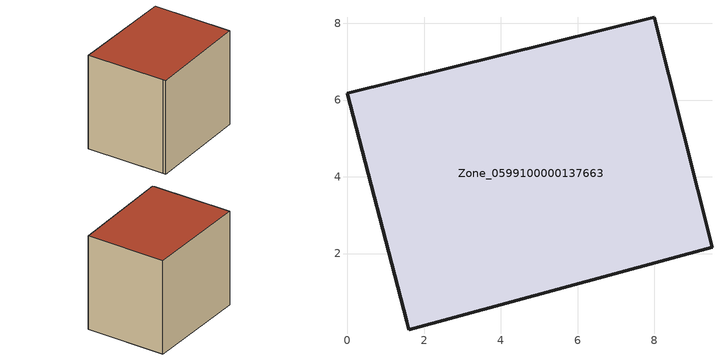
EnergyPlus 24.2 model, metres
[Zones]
Zone_0599100000137663
 floor ground (C_G): 0,6.18 7.99,8.16 9.5,2.16 1.59,0.01 1.55,0.24 z0
 wall outside (C_F): 9.5,2.16 7.99,8.16 0,6.18 1.55,0.24 1.59,0.01 9.5,2.16 z0:7.42
 roof outside (C_R): 7.99,8.16 0,6.18 1.55,0.24 1.59,0.01 9.5,2.16 z7.42
[BUILDING]
Pand.0599100000137663: North Axis=0; Terrain=City; Loads Convergence Tolerance Value=0.04; Temperature Convergence Tolerance Value=0.4; Solar Distribution=FullExterior; Maximum Number of Warmup Days=25; Minimum Number of Warmup Days=1
[Site:Location]
Rotterdam.The.Hague.AP_ZH_NLD Design_Conditions: Latitude=51.96; Longitude=4.45; Time Zone=1; Elevation=-4.5
[SITE:GROUNDTEMPERATURE:BUILDINGSURFACE]
18, 18, 18, 18, 18, 18, 18, 18, 18, 18, 18, 18
[MATERIAL] Thermal Absorptance=0.9; Solar Absorptance=0.7; Visible Absorptance=0.7
Name | Roughness | Thickness | Conductivity | Density | Specific Heat
G.TC.1965-1974 | MediumSmooth | 0.15 | 0.882353 | 540 | 1210
F.TC.1965-1974 | Rough | 0.3 | 0.697674 | 1920 | 840
R.TC.1965-1974 | MediumRough | 0.2 | 0.232558 | 1500 | 1000
[CONSTRUCTION]
C_G: G.TC.1965-1974
C_F: F.TC.1965-1974
C_R: R.TC.1965-1974
[ZONE]
Zone_0599100000137663: Type=1; Multiplier=1; Ceiling Height=Autocalculate; Volume=Autocalculate; Floor Area=autocalculate; Part of Total Floor Area=Yes
[ZONEINFILTRATION:DESIGNFLOWRATE]
Infil_Zone_0599100000137663: Zone or ZoneList or Space or SpaceList=Zone_0599100000137663; Schedule=AlwaysOn; Design Flow Rate Calculation Method=Flow/Area; Flow Rate per Floor Area=0.003; Constant Term Coefficient=1; Temperature Term Coefficient=0; Velocity Term Coefficient=0; Velocity Squared Term Coefficient=0
[HVACTEMPLATE:ZONE:IDEALLOADSAIRSYSTEM]
Zone_0599100000137663: Maximum Heating Supply Air Temperature=50; Minimum Cooling Supply Air Temperature=13; Maximum Heating Supply Air Humidity Ratio=0.0156; Minimum Cooling Supply Air Humidity Ratio=0.0077; Heating Limit=NoLimit; Cooling Limit=NoLimit; Dehumidification Control Type=ConstantSensibleHeatRatio; Cooling Sensible Heat Ratio=0.7; Dehumidification Setpoint=60; Humidification Control Type=None; Humidification Setpoint=30; Outdoor Air Method=None; Outdoor Air Flow Rate per Person=0.00944; Outdoor Air Flow Rate per Zone Floor Area=0; Outdoor Air Flow Rate per Zone=0; Demand Controlled Ventilation Type=None; Outdoor Air Economizer Type=NoEconomizer; Heat Recovery Type=None; Sensible Heat Recovery Effectiveness=0.7; Latent Heat Recovery Effectiveness=0.65
[ZONECONTROL:THERMOSTAT]
ThermostatControl_Zone_0599100000137663: Zone or ZoneList=Zone_0599100000137663; Control Type Schedule=DualSetpointControlType; Control 1=Thermostat_Zone_0599100000137663; Temperature Difference Between Cutout And Setpoint=0
[THERMOSTATSETPOINT:DUALSETPOINT]
Thermostat_Zone_0599100000137663: Heating Setpoint Temperature Schedule=HeatingSetpoint_Zone_0599100000137663; Cooling Setpoint Temperature Schedule=CoolingSetpoint_Zone_0599100000137663
[SCHEDULE:COMPACT]
HeatingSetpoint_Zone_0599100000137663: Through: 12/31, For: AllDays, Until: 24:00, 21
CoolingSetpoint_Zone_0599100000137663: Through: 12/31, For: AllDays, Until: 24:00, 24
DualSetpointControlType: Through: 12/31, For: AllDays, Until: 24:00, 4
AlwaysOn: Through: 12/31, For: AllDays, Until: 24:00, 1
